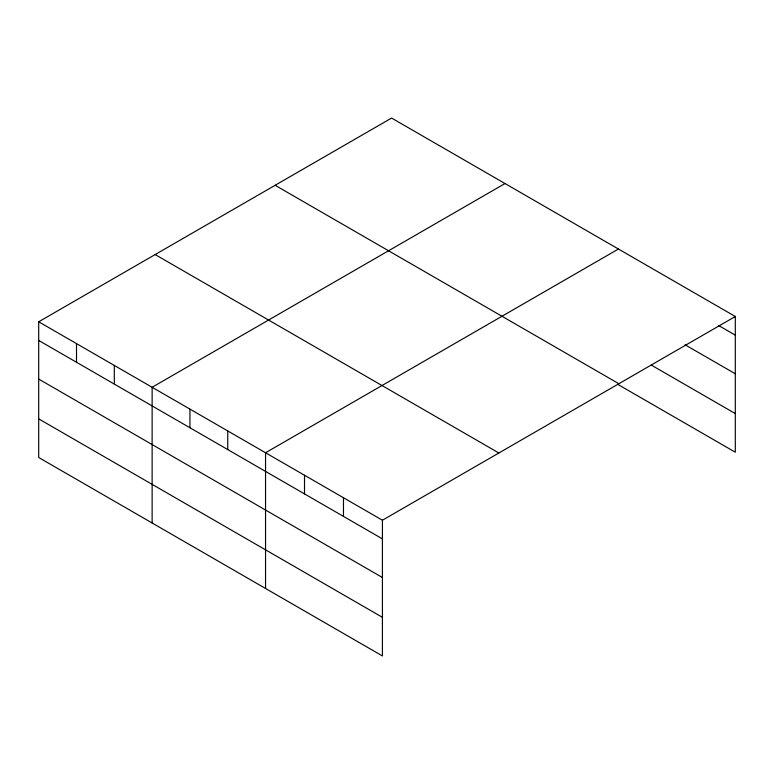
<?xml version="1.0" encoding="UTF-8"?>
<svg xmlns="http://www.w3.org/2000/svg" width="774" height="774" viewBox="0 0 774 774"><rect width="100%" height="100%" fill="white"/><g stroke="black" fill="none" stroke-linecap="round" stroke-linejoin="round"><path stroke-width="1.16" d="M618.436 384.746L735.3 452.209L735.3 316.498L391.586 118.054L38.7 321.791L38.7 457.502L382.414 655.946L382.414 520.234L38.7 321.791M505.006 183.535L152.13 387.271L152.13 522.992M618.436 249.025L265.55 452.761L265.55 588.482M382.414 520.234L735.3 316.498M718.901 325.68L735.3 335.142M685.067 344.778L735.3 373.774M651.244 365.047L735.3 413.577M275.128 185.286L618.852 383.73M155.148 254.559L498.872 452.993M38.7 340.434L382.414 538.878M38.7 379.067L382.414 577.51M38.7 418.869L382.414 617.313M343.463 497.74L343.463 516.393M304.511 475.246L304.511 493.899M227.74 430.934L227.74 449.578M189.94 409.098L189.94 427.751M114.32 365.444L114.32 384.098M76.51 343.617L76.51 362.271"/></g></svg>
